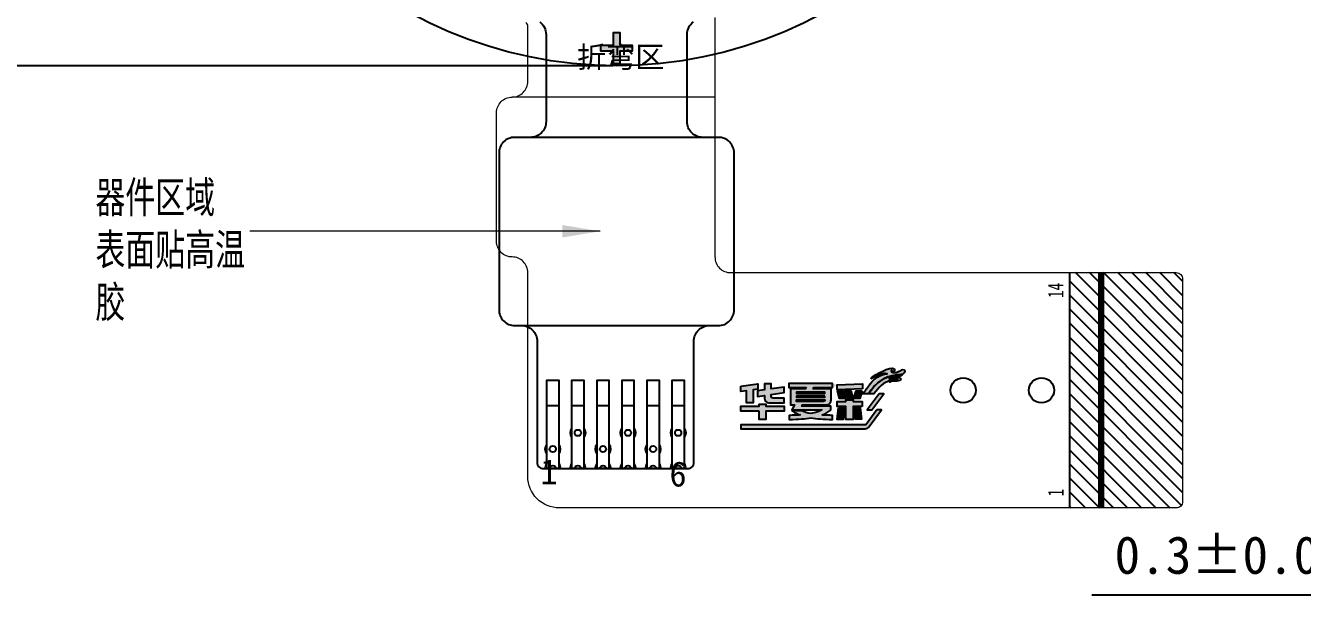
# Model space of a CAD drawing. Header units: millimetres. Extents: x -1913 to 1072, y -448 to 307.
# Drawn here: x 912.61 to 953.34, y -205.13 to -186.77 of the extents above; entities that cross this region are included whole.
import ezdxf

# ---------------------------------------------------------------- set-up
doc = ezdxf.new("R2010")
doc.units = ezdxf.units.MM
doc.header["$LTSCALE"] = 2
doc.header["$PDMODE"] = 3
doc.header["$PDSIZE"] = 1
doc.layers.get('0').update_dxf_attribs({"linetype": 'CONTINUOUS'})
doc.layers.get('Defpoints').update_dxf_attribs({"linetype": 'CONTINUOUS'})
for name, color, linetype in [('_U+56FE_U+5C42 1', 7, 'CONTINUOUS'), ('dim', 3, 'CONTINUOUS'), ('FPC', 2, 'CONTINUOUS'), ('Index', 7, 'CONTINUOUS')]:
    doc.layers.add(name, color=color, linetype=linetype)
doc.styles.add('ROMANC', font='romanc.shx')
doc.styles.get("Standard").update_dxf_attribs({"font": 'txt', "width": 0.7})
doc.styles.add('宋体', font='')
doc.styles.get('宋体').set_extended_font_data('SimSun')
doc.dimstyles.new('ISO-25$0', dxfattribs={"dimtxt": 1.2, "dimasz": 1.2, "dimexe": 0, "dimexo": 0.125, "dimtad": 1, "dimdsep": 46, "dimtxsty": 'Standard', "dimcen": 2, "dimclrd": 3, "dimclre": 3, "dimclrt": 3, "dimadec": 0, "dimazin": 0, "dimtp": 1.2, "dimtm": 1.2, "dimtfac": 1, "dimtmove": 0, "dimatfit": 3, "dimfxl": 0, "dimtolj": 1, "dimarcsym": 0})
doc.dimstyles.new('YanXiu', dxfattribs={"dimtxt": 1.5, "dimasz": 1.2, "dimexe": 0.66, "dimexo": 0.66, "dimgap": 0.66, "dimtad": 0, "dimdsep": 46, "dimtxsty": 'ROMANC', "dimcen": 0, "dimclrd": 256, "dimclre": 131, "dimclrt": 42, "dimazin": 2, "dimtfac": 1, "dimtofl": 0, "dimtmove": 0, "dimatfit": 3, "dimfxl": 0, "dimlwd": 5, "dimlwe": 5, "dimarcsym": 0})

# ---------------------------------------------------------------- blocks, each defined once
blk = doc.blocks.new('*D14')
at = {"layer": 'Defpoints', "color": 0, "transparency": 16777216}
for p in [(906.035, -160.553), (931.47, -160.553), (931.465, -188.053)]:
    blk.add_point(p, dxfattribs=at)
at = {"layer": 'dim', "color": 3, "lineweight": -2, "transparency": 16777216}
for p, q in [((931.345, -160.553), (906.035, -160.553)), ((906.035, -186.853), (906.035, -161.753)), ((931.34, -188.053), (906.035, -188.053))]:
    blk.add_line(p, q, dxfattribs=at)
at = {"layer": 'dim', "color": 3, "transparency": 16777216}
for points in [[(905.835, -161.753), (906.235, -161.753), (906.035, -160.553)], [(905.835, -186.853), (906.235, -186.853), (906.035, -188.053)]]:
    blk.add_solid(points, dxfattribs=at)
at = {"layer": 'dim', "color": 3, "transparency": 16777216, "insert": (904.763, -174.303), "char_height": 1.2, "attachment_point": 5, "rotation": 90, "style": '宋体'}
blk.add_mtext('\\A1;CG 27.5%%P0.05', dxfattribs=at)
blk = doc.blocks.new('A$C73DA58B0')
blk.add_hatch(color=256).paths.add_polyline_path([(0.6, 0.6), (1, 0.6), (1, 0.4), (0.6, 0.4), (0.6, 0), (0.4, 0), (0.4, 0.4), (0, 0.4), (0, 0.6), (0.4, 0.6), (0.4, 1), (0.6, 1)])
blk.add_lwpolyline([(0.6, 0.6), (1, 0.6), (1, 0.4), (0.6, 0.4), (0.6, 0), (0.4, 0), (0.4, 0.4), (0, 0.4), (0, 0.6), (0.4, 0.6), (0.4, 1), (0.6, 1)], close=True)
blk = doc.blocks.new('A$C3CD60FBF')
at = {"layer": 'FPC', "linetype": 'Continuous'}
for points in [[(0.15, 0, -1), (0.35, 0), (0.5, 0, 0.162278), (0.45, 0.15), (0.45, 0.473, 0.333333), (0.45, 0.773), (0.45, 2), (0.05, 2), (0.05, 0.773, 0.333333), (0.05, 0.473), (0.05, 0.15, 0.162278), (0, 0)], [(0.95, 0, -1), (1.15, 0), (1.3, 0, 0.162278), (1.25, 0.15), (1.25, 0.992, 0.333333), (1.25, 1.292), (1.25, 2), (0.85, 2), (0.85, 1.292, 0.333333), (0.85, 0.992), (0.85, 0.15, 0.162278), (0.8, 0)], [(1.75, 0, -1), (1.95, 0), (2.1, 0, 0.162278), (2.05, 0.15), (2.05, 0.473, 0.333333), (2.05, 0.773), (2.05, 2), (1.65, 2), (1.65, 0.773, 0.333333), (1.65, 0.473), (1.65, 0.15, 0.162278), (1.6, 0)], [(2.55, 0, -1), (2.75, 0), (2.9, 0, 0.162278), (2.85, 0.15), (2.85, 0.992, 0.333333), (2.85, 1.292), (2.85, 2), (2.45, 2), (2.45, 1.292, 0.333333), (2.45, 0.992), (2.45, 0.15, 0.162278), (2.4, 0)], [(3.35, 0, -1), (3.55, 0), (3.7, 0, 0.162278), (3.65, 0.15), (3.65, 0.473, 0.333333), (3.65, 0.773), (3.65, 2), (3.25, 2), (3.25, 0.773, 0.333333), (3.25, 0.473), (3.25, 0.15, 0.162278), (3.2, 0)], [(4.15, 0, -1), (4.35, 0), (4.5, 0, 0.162278), (4.45, 0.15), (4.45, 0.992, 0.333333), (4.45, 1.292), (4.45, 2), (4.05, 2), (4.05, 1.292, 0.333333), (4.05, 0.992), (4.05, 0.15, 0.162278), (4, 0)]]:
    blk.add_lwpolyline(points, format="xyb", close=True, dxfattribs=at)
for centre in [(1.05, 1.142), (2.65, 1.142), (4.25, 1.142), (0.25, 0.623), (1.85, 0.623), (3.45, 0.623)]:
    blk.add_circle(centre, 0.1, dxfattribs=at)
blk = doc.blocks.new('*D20')
at = {"layer": 'Defpoints', "color": 0, "transparency": 16777216}
for p in [(957.811, -202.152), (958.111, -202.152), (957.811, -204.935)]:
    blk.add_point(p, dxfattribs=at)
at = {"layer": 'dim', "color": 3, "lineweight": -2, "transparency": 16777216}
for p, q in [((957.811, -202.277), (957.811, -204.935)), ((958.111, -202.277), (958.111, -204.935)), ((956.611, -204.935), (946.626, -204.935)), ((958.111, -204.935), (957.811, -204.935)), ((959.311, -204.935), (960.511, -204.935))]:
    blk.add_line(p, q, dxfattribs=at)
at = {"layer": 'dim', "color": 3, "transparency": 16777216}
for points in [[(956.611, -204.735), (956.611, -205.135), (957.811, -204.935)], [(959.311, -204.735), (959.311, -205.135), (958.111, -204.935)]]:
    blk.add_solid(points, dxfattribs=at)
at = {"layer": 'dim', "color": 3, "transparency": 16777216, "insert": (951.018, -203.663), "char_height": 1.2, "attachment_point": 5, "style": '宋体'}
blk.add_mtext('\\A1;0.3%%P0.03', dxfattribs=at)

msp = doc.modelspace()

# ---------------------------------------------------------------- hatches: boundary and pattern name
h = msp.add_hatch()
h.set_pattern_fill('ANSI31', color=256, scale=0.1, style=0)
h.set_pattern_definition([(135, (1814.28687, 17.03493), (0.2245064, 0.2245064), [])])
edge = h.paths.add_edge_path()
edge.add_arc((949.316, -194.857), 0.2, 360, 450, ccw=False)
edge.add_line((949.516, -194.857), (949.516, -201.952))
edge.add_arc((949.316, -201.952), 0.2, 270, 360, ccw=False)
edge.add_line((949.316, -202.152), (945.916, -202.152))
edge.add_line((945.916, -202.152), (945.916, -194.652))
edge.add_line((945.916, -194.652), (949.316, -194.652))
at = {"layer": '_U+56FE_U+5C42 1'}
h = msp.add_hatch(color=152, dxfattribs=at)
h.dxf.hatch_style = 2
edge = h.paths.add_edge_path()
edge.add_spline(control_points=[(939.571, -198.04), (939.661, -197.977), (939.996, -197.828), (940.087, -197.873), (939.87, -197.901), (939.678, -198.02), (939.555, -198.195), (939.473, -198.302), (939.401, -198.404), (939.319, -198.517), (939.319, -198.517), (939.494, -198.517), (939.494, -198.517), (939.494, -198.517), (939.61, -198.324), (939.798, -198.166), (939.985, -198.007), (940.117, -197.966), (940.309, -197.928), (940.424, -197.905), (940.526, -197.901), (940.582, -197.901), (940.66, -197.831), (940.702, -197.726), (940.582, -197.741), (940.561, -197.745), (940.545, -197.751), (940.523, -197.767), (940.459, -197.824), (940.284, -197.872), (940.228, -197.816), (940.216, -197.804), (940.213, -197.784), (940.236, -197.764), (940.229, -197.805), (940.279, -197.826), (940.313, -197.792), (940.331, -197.773), (940.341, -197.742), (940.319, -197.721), (940.319, -197.721), (940.317, -197.718), (940.317, -197.718), (940.304, -197.705), (940.281, -197.699), (940.253, -197.699), (940.059, -197.699), (939.574, -197.967), (939.571, -198.04)], knot_values=[0, 0, 0, 0, 1, 1, 1, 2, 2, 2, 3, 3, 3, 4, 4, 4, 5, 5, 5, 6, 6, 6, 7, 7, 7, 8, 8, 8, 9, 9, 9, 10, 10, 10, 11, 11, 11, 12, 12, 12, 13, 13, 13, 14, 14, 14, 15, 15, 15, 16, 16, 16, 16], degree=3, periodic=0)
h = msp.add_hatch(color=152, dxfattribs=at)
h.dxf.hatch_style = 2
edge = h.paths.add_edge_path()
edge.add_spline(control_points=[(940.309, -197.928), (940.117, -197.966), (939.985, -198.007), (939.798, -198.166), (939.611, -198.323), (939.496, -198.515), (939.494, -198.517), (939.494, -198.517), (939.67, -198.517), (939.67, -198.517), (939.67, -198.517), (939.843, -198.306), (939.843, -198.306), (939.843, -198.306), (939.843, -198.306), (939.843, -198.306), (939.992, -198.15), (940.222, -198.054), (940.408, -198.05), (940.437, -198.049), (940.446, -198.057), (940.441, -198.064), (940.436, -198.072), (940.414, -198.081), (940.382, -198.078), (940.322, -198.079), (940.225, -198.087), (940.178, -198.129), (940.175, -198.131), (940.172, -198.137), (940.174, -198.14), (940.273, -198.085), (940.441, -198.143), (940.514, -198.074), (940.542, -198.042), (940.527, -197.991), (940.439, -197.997), (940.378, -198.002), (940.314, -198.017), (940.253, -198.027), (940.216, -198.034), (940.18, -198.039), (940.157, -198.035), (940.148, -198.032), (940.152, -198.023), (940.174, -198.012), (940.233, -197.992), (940.421, -197.967), (940.475, -197.958), (940.511, -197.953), (940.55, -197.93), (940.582, -197.901), (940.582, -197.901), (940.582, -197.901), (940.582, -197.901), (940.526, -197.901), (940.424, -197.905), (940.309, -197.928)], knot_values=[0, 0, 0, 0, 1, 1, 1, 2, 2, 2, 3, 3, 3, 4, 4, 4, 5, 5, 5, 6, 6, 6, 7, 7, 7, 8, 8, 8, 9, 9, 9, 10, 10, 10, 11, 11, 11, 12, 12, 12, 13, 13, 13, 14, 14, 14, 15, 15, 15, 16, 16, 16, 17, 17, 17, 18, 18, 18, 19, 19, 19, 19], degree=3, periodic=0)
h = msp.add_hatch(color=152, dxfattribs=at)
h.dxf.hatch_style = 2
h.paths.add_polyline_path([(935.422, -198.276), (935.968, -198.197), (935.968, -198.369), (935.821, -198.39), (935.821, -198.807), (935.602, -198.807), (935.602, -198.422), (935.422, -198.446)])
h = msp.add_hatch(color=152, dxfattribs=at)
h.dxf.hatch_style = 2
edge = h.paths.add_edge_path()
edge.add_spline(control_points=[(936.301, -198.803), (936.301, -198.803), (936.301, -198.803), (936.28, -198.794), (936.259, -198.785), (936.24, -198.772), (936.224, -198.757), (936.209, -198.741), (936.196, -198.723), (936.187, -198.702), (936.178, -198.681), (936.174, -198.658), (936.174, -198.634), (936.174, -198.634), (936.174, -198.564), (936.174, -198.564), (936.174, -198.564), (935.953, -198.596), (935.953, -198.596), (935.953, -198.596), (935.953, -198.423), (935.953, -198.423), (935.953, -198.423), (936.174, -198.391), (936.174, -198.391), (936.174, -198.391), (936.174, -198.194), (936.174, -198.194), (936.174, -198.194), (936.393, -198.194), (936.393, -198.194), (936.393, -198.194), (936.393, -198.36), (936.393, -198.36), (936.393, -198.36), (936.807, -198.3), (936.807, -198.3), (936.807, -198.3), (936.807, -198.473), (936.807, -198.473), (936.807, -198.473), (936.393, -198.533), (936.393, -198.533), (936.393, -198.533), (936.393, -198.602), (936.393, -198.602), (936.393, -198.616), (936.398, -198.628), (936.407, -198.637), (936.417, -198.646), (936.428, -198.651), (936.442, -198.651), (936.442, -198.651), (936.807, -198.651), (936.807, -198.651), (936.807, -198.651), (936.807, -198.807), (936.807, -198.807), (936.807, -198.807), (936.347, -198.807), (936.347, -198.807), (936.323, -198.807), (936.301, -198.803)], knot_values=[-1, 0, 0, 0, 0, 0, 1, 1, 1, 2, 2, 2, 3, 3, 3, 4, 4, 4, 5, 5, 5, 6, 6, 6, 7, 7, 7, 8, 8, 8, 9, 9, 9, 10, 10, 10, 11, 11, 11, 12, 12, 12, 13, 13, 13, 14, 14, 14, 15, 15, 15, 16, 16, 16, 17, 17, 17, 18, 18, 18, 19, 19, 19, 20, 20, 20, 20], degree=3, periodic=0)
h = msp.add_hatch(color=152, dxfattribs=at)
h.dxf.hatch_style = 2
edge = h.paths.add_edge_path()
edge.add_spline(control_points=[(937.752, -199.295), (937.752, -199.295), (937.752, -199.295), (937.663, -199.28), (937.574, -199.295), (937.472, -199.306), (937.357, -199.315), (937.243, -199.324), (937.112, -199.33), (936.965, -199.332), (936.965, -199.332), (936.965, -199.201), (936.965, -199.201), (937.028, -199.201), (937.088, -199.2), (937.145, -199.199), (937.203, -199.197), (937.258, -199.194), (937.312, -199.19), (937.255, -199.169), (937.207, -199.147), (937.167, -199.124), (937.128, -199.101), (937.094, -199.077), (937.064, -199.053), (937.064, -199.053), (937.362, -199.053), (937.362, -199.053), (937.447, -199.093), (937.546, -199.124), (937.66, -199.146), (937.796, -199.12), (937.914, -199.079), (938.011, -199.025), (938.011, -199.025), (937.228, -199.025), (937.228, -199.025), (937.228, -199.025), (937.055, -199.025), (937.055, -199.025), (937.055, -199.025), (937.134, -198.867), (937.134, -198.867), (937.134, -198.867), (937.006, -198.867), (937.006, -198.867), (937.006, -198.867), (937.006, -198.357), (937.006, -198.357), (937.006, -198.357), (937.009, -198.357), (937.009, -198.357), (937.009, -198.357), (937.205, -198.357), (937.205, -198.357), (937.205, -198.357), (937.491, -198.357), (937.491, -198.357), (937.491, -198.357), (937.518, -198.311), (937.518, -198.311), (937.518, -198.311), (936.96, -198.311), (936.96, -198.311), (936.96, -198.311), (936.96, -198.19), (936.96, -198.19), (936.96, -198.19), (938.35, -198.19), (938.35, -198.19), (938.35, -198.19), (938.35, -198.311), (938.35, -198.311), (938.35, -198.311), (937.754, -198.311), (937.754, -198.311), (937.754, -198.311), (937.728, -198.357), (937.728, -198.357), (937.728, -198.357), (938.104, -198.357), (938.104, -198.357), (938.104, -198.357), (938.303, -198.357), (938.303, -198.357), (938.303, -198.357), (938.303, -198.388), (938.303, -198.388), (938.303, -198.388), (938.303, -198.459), (938.303, -198.459), (938.303, -198.459), (938.303, -198.717), (938.303, -198.717), (938.303, -198.738), (938.299, -198.758), (938.291, -198.776), (938.283, -198.794), (938.273, -198.809), (938.259, -198.823), (938.246, -198.837), (938.231, -198.847), (938.212, -198.855), (938.194, -198.863), (938.175, -198.867), (938.155, -198.867), (938.155, -198.867), (938.104, -198.867), (938.104, -198.867), (938.104, -198.867), (937.915, -198.867), (937.915, -198.867), (937.915, -198.867), (937.395, -198.867), (937.395, -198.867), (937.395, -198.867), (937.373, -198.908), (937.373, -198.908), (937.373, -198.908), (938.298, -198.908), (938.298, -198.908), (938.298, -198.908), (938.298, -199.025), (938.298, -199.025), (938.266, -199.053), (938.227, -199.081), (938.183, -199.11), (938.139, -199.138), (938.083, -199.165), (938.016, -199.19), (938.067, -199.194), (938.121, -199.197), (938.176, -199.199), (938.231, -199.2), (938.289, -199.201), (938.348, -199.201), (938.348, -199.201), (938.348, -199.332), (938.348, -199.332), (938.205, -199.33), (938.077, -199.324), (937.965, -199.315), (937.853, -199.306), (937.752, -199.295)], knot_values=[-1, 0, 0, 0, 0, 0, 1, 1, 1, 2, 2, 2, 3, 3, 3, 4, 4, 4, 5, 5, 5, 6, 6, 6, 7, 7, 7, 8, 8, 8, 9, 9, 9, 10, 10, 10, 11, 11, 11, 12, 12, 12, 13, 13, 13, 14, 14, 14, 15, 15, 15, 16, 16, 16, 17, 17, 17, 18, 18, 18, 19, 19, 19, 20, 20, 20, 21, 21, 21, 22, 22, 22, 23, 23, 23, 24, 24, 24, 25, 25, 25, 26, 26, 26, 27, 27, 27, 28, 28, 28, 29, 29, 29, 30, 30, 30, 31, 31, 31, 32, 32, 32, 33, 33, 33, 34, 34, 34, 35, 35, 35, 36, 36, 36, 37, 37, 37, 38, 38, 38, 39, 39, 39, 40, 40, 40, 41, 41, 41, 42, 42, 42, 43, 43, 43, 44, 44, 44, 45, 45, 45, 46, 46, 46, 47, 47, 47, 47], degree=3, periodic=0)
h.paths.add_polyline_path([(938.104, -198.585), (938.076, -198.585), (937.205, -198.585), (937.205, -198.626), (937.925, -198.626), (938.104, -198.626)])
edge = h.paths.add_edge_path()
edge.add_spline(control_points=[(938.104, -198.725), (938.104, -198.725), (938.104, -198.725), (938.104, -198.713), (938.104, -198.713), (938.104, -198.711), (938.104, -198.711), (938.104, -198.711), (938.081, -198.711), (938.081, -198.711), (938.081, -198.711), (937.205, -198.711), (937.205, -198.711), (937.205, -198.711), (937.205, -198.757), (937.205, -198.757), (937.205, -198.757), (938.06, -198.757), (938.06, -198.757), (938.072, -198.757), (938.082, -198.753), (938.091, -198.744), (938.1, -198.736), (938.104, -198.725)], knot_values=[-1, 0, 0, 0, 0, 0, 1, 1, 1, 2, 2, 2, 3, 3, 3, 4, 4, 4, 5, 5, 5, 6, 6, 6, 7, 7, 7, 7], degree=3, periodic=0)
h.paths.add_polyline_path([(937.936, -198.459), (937.205, -198.459), (937.205, -198.5), (937.92, -198.5), (938.104, -198.5), (938.104, -198.459)])
h = msp.add_hatch(color=152, dxfattribs=at)
h.dxf.hatch_style = 2
h.paths.add_polyline_path([(939.31, -198.355), (938.495, -198.386), (938.495, -198.23), (939.31, -198.199)])
h = msp.add_hatch(color=152, dxfattribs=at)
h.dxf.hatch_style = 2
h.paths.add_polyline_path([(939.292, -198.914), (939.005, -198.914), (939.005, -199.329), (938.777, -199.329), (938.777, -198.914), (938.495, -198.914), (938.495, -198.758), (938.777, -198.758), (938.777, -198.705), (939.005, -198.705), (939.005, -198.758), (939.292, -198.758)])
h = msp.add_hatch(color=152, dxfattribs=at)
h.dxf.hatch_style = 2
h.paths.add_polyline_path([(938.7, -198.421), (938.761, -198.661), (938.569, -198.661), (938.506, -198.421)])
h = msp.add_hatch(color=152, dxfattribs=at)
h.dxf.hatch_style = 2
h.paths.add_polyline_path([(938.804, -198.661), (938.741, -198.421), (938.933, -198.421), (938.996, -198.661)])
h = msp.add_hatch(color=152, dxfattribs=at)
h.dxf.hatch_style = 2
h.paths.add_polyline_path([(939.297, -198.421), (939.215, -198.661), (939.023, -198.661), (939.105, -198.421)])
h = msp.add_hatch(color=152, dxfattribs=at)
h.dxf.hatch_style = 2
h.paths.add_polyline_path([(939.832, -198.517), (939.455, -199.021), (939.607, -199.021), (939.983, -198.517)])
h = msp.add_hatch(color=152, dxfattribs=at)
h.dxf.hatch_style = 2
h.paths.add_polyline_path([(936.007, -199.063), (935.424, -199.063), (935.424, -198.907), (936.007, -198.907), (936.007, -198.842), (936.226, -198.842), (936.226, -198.907), (936.804, -198.907), (936.804, -199.063), (936.226, -199.063), (936.226, -199.329), (936.007, -199.329)])
h = msp.add_hatch(color=152, dxfattribs=at)
h.dxf.hatch_style = 2
edge = h.paths.add_edge_path()
edge.add_line((939.766, -199.021), (939.422, -199.489))
edge.add_arc((939.386, -199.463), 0.0447, 270, 323.7168, ccw=False)
edge.add_line((939.386, -199.508), (935.426, -199.508))
edge.add_line((935.426, -199.508), (935.426, -199.629))
edge.add_line((935.426, -199.629), (939.386, -199.629))
edge.add_arc((939.386, -199.463), 0.166, 270, 323.7168)
edge.add_line((939.52, -199.561), (939.916, -199.021))
edge.add_line((939.916, -199.021), (939.766, -199.021))
h = msp.add_hatch(color=152, dxfattribs=at)
h.dxf.hatch_style = 2
h.paths.add_polyline_path([(938.537, -198.96), (938.731, -198.96), (938.687, -199.329), (938.495, -199.329)])
h = msp.add_hatch(color=152, dxfattribs=at)
h.dxf.hatch_style = 2
h.paths.add_polyline_path([(939.042, -198.958), (939.235, -198.958), (939.278, -199.327), (939.086, -199.327)])

# ---------------------------------------------------------------- linework, layer by layer
for p, q in [((934.21, -190.338), (928.71, -190.338)), ((928.426, -196.338), (934.426, -196.338))]:
    msp.add_line(p, q)
at = {"const_width": 0.2}
msp.add_lwpolyline([(946.916, -194.65), (946.916, -202.15)], dxfattribs=at)
at = {"color": 3, "linetype": 'Continuous'}
for points in [[(929.626, -200.89), (929.626, -198.09), (929.226, -198.09), (929.226, -200.89)], [(930.426, -200.89), (930.426, -198.09), (930.026, -198.09), (930.026, -200.89)], [(931.226, -200.89), (931.226, -198.09), (930.826, -198.09), (930.826, -200.89)], [(932.026, -200.89), (932.026, -198.09), (931.626, -198.09), (931.626, -200.89)], [(932.826, -200.89), (932.826, -198.09), (932.426, -198.09), (932.426, -200.89)], [(933.626, -200.89), (933.626, -198.09), (933.226, -198.09), (933.226, -200.89)]]:
    msp.add_lwpolyline(points, close=True, dxfattribs=at)
at = {"color": 6}
msp.add_circle((931.46, -174.303), 13.75, dxfattribs=at)
at = {"layer": '_U+56FE_U+5C42 1', "color": 152}
for points in [[(935.422, -198.276), (935.968, -198.197), (935.968, -198.369), (935.821, -198.39), (935.821, -198.807), (935.602, -198.807), (935.602, -198.422), (935.422, -198.446), (935.422, -198.276)], [(939.31, -198.355), (938.495, -198.386), (938.495, -198.23), (939.31, -198.199), (939.31, -198.355)], [(937.936, -198.459), (937.205, -198.459), (937.205, -198.5), (937.92, -198.5), (938.104, -198.5), (938.104, -198.459), (937.936, -198.459)], [(938.104, -198.585), (938.076, -198.585), (937.205, -198.585), (937.205, -198.626), (937.925, -198.626), (938.104, -198.626), (938.104, -198.585)], [(939.292, -198.914), (939.005, -198.914), (939.005, -199.329), (938.777, -199.329), (938.777, -198.914), (938.495, -198.914), (938.495, -198.758), (938.777, -198.758), (938.777, -198.705), (939.005, -198.705), (939.005, -198.758), (939.292, -198.758), (939.292, -198.914)], [(938.7, -198.421), (938.761, -198.661), (938.569, -198.661), (938.506, -198.421), (938.7, -198.421)], [(938.804, -198.661), (938.741, -198.421), (938.933, -198.421), (938.996, -198.661), (938.804, -198.661)], [(939.297, -198.421), (939.215, -198.661), (939.023, -198.661), (939.105, -198.421), (939.297, -198.421)], [(939.832, -198.517), (939.455, -199.021), (939.607, -199.021), (939.983, -198.517), (939.832, -198.517)], [(936.007, -199.063), (935.424, -199.063), (935.424, -198.907), (936.007, -198.907), (936.007, -198.842), (936.226, -198.842), (936.226, -198.907), (936.804, -198.907), (936.804, -199.063), (936.226, -199.063), (936.226, -199.329), (936.007, -199.329), (936.007, -199.063)], [(938.537, -198.96), (938.731, -198.96), (938.687, -199.329), (938.495, -199.329), (938.537, -198.96)], [(939.042, -198.958), (939.235, -198.958), (939.278, -199.327), (939.086, -199.327), (939.042, -198.958)]]:
    msp.add_lwpolyline(points, dxfattribs=at)
msp.add_lwpolyline([(939.766, -199.021), (939.422, -199.489, -0.238772), (939.386, -199.508), (935.426, -199.508), (935.426, -199.629), (939.386, -199.629, 0.238772), (939.52, -199.561), (939.916, -199.021), (939.766, -199.021)], format="xyb", dxfattribs=at)
for points, knots in [([(939.571, -198.04), (939.661, -197.977), (939.996, -197.828), (940.087, -197.873), (939.87, -197.901), (939.678, -198.02), (939.555, -198.195), (939.473, -198.302), (939.401, -198.404), (939.319, -198.517), (939.319, -198.517), (939.494, -198.517), (939.494, -198.517), (939.494, -198.517), (939.61, -198.324), (939.798, -198.166), (939.985, -198.007), (940.117, -197.966), (940.309, -197.928), (940.424, -197.905), (940.526, -197.901), (940.582, -197.901), (940.66, -197.831), (940.702, -197.726), (940.582, -197.741), (940.561, -197.745), (940.545, -197.751), (940.523, -197.767), (940.459, -197.824), (940.284, -197.872), (940.228, -197.816), (940.216, -197.804), (940.213, -197.784), (940.236, -197.764), (940.229, -197.805), (940.279, -197.826), (940.313, -197.792), (940.331, -197.773), (940.341, -197.742), (940.319, -197.721), (940.319, -197.721), (940.317, -197.718), (940.317, -197.718), (940.304, -197.705), (940.281, -197.699), (940.253, -197.699), (940.059, -197.699), (939.574, -197.967), (939.571, -198.04)], [0, 0, 0, 0, 1, 1, 1, 2, 2, 2, 3, 3, 3, 4, 4, 4, 5, 5, 5, 6, 6, 6, 7, 7, 7, 8, 8, 8, 9, 9, 9, 10, 10, 10, 11, 11, 11, 12, 12, 12, 13, 13, 13, 14, 14, 14, 15, 15, 15, 16, 16, 16, 16]), ([(940.309, -197.928), (940.117, -197.966), (939.985, -198.007), (939.798, -198.166), (939.611, -198.323), (939.496, -198.515), (939.494, -198.517), (939.494, -198.517), (939.67, -198.517), (939.67, -198.517), (939.67, -198.517), (939.843, -198.306), (939.843, -198.306), (939.843, -198.306), (939.843, -198.306), (939.843, -198.306), (939.992, -198.15), (940.222, -198.054), (940.408, -198.05), (940.437, -198.049), (940.446, -198.057), (940.441, -198.064), (940.436, -198.072), (940.414, -198.081), (940.382, -198.078), (940.322, -198.079), (940.225, -198.087), (940.178, -198.129), (940.175, -198.131), (940.172, -198.137), (940.174, -198.14), (940.273, -198.085), (940.441, -198.143), (940.514, -198.074), (940.542, -198.042), (940.527, -197.991), (940.439, -197.997), (940.378, -198.002), (940.314, -198.017), (940.253, -198.027), (940.216, -198.034), (940.18, -198.039), (940.157, -198.035), (940.148, -198.032), (940.152, -198.023), (940.174, -198.012), (940.233, -197.992), (940.421, -197.967), (940.475, -197.958), (940.511, -197.953), (940.55, -197.93), (940.582, -197.901), (940.582, -197.901), (940.582, -197.901), (940.582, -197.901), (940.526, -197.901), (940.424, -197.905), (940.309, -197.928)], [0, 0, 0, 0, 1, 1, 1, 2, 2, 2, 3, 3, 3, 4, 4, 4, 5, 5, 5, 6, 6, 6, 7, 7, 7, 8, 8, 8, 9, 9, 9, 10, 10, 10, 11, 11, 11, 12, 12, 12, 13, 13, 13, 14, 14, 14, 15, 15, 15, 16, 16, 16, 17, 17, 17, 18, 18, 18, 19, 19, 19, 19]), ([(936.347, -198.807), (936.323, -198.807), (936.301, -198.803), (936.28, -198.794), (936.259, -198.785), (936.24, -198.772), (936.224, -198.757), (936.209, -198.741), (936.196, -198.723), (936.187, -198.702), (936.178, -198.681), (936.174, -198.658), (936.174, -198.634), (936.174, -198.634), (936.174, -198.564), (936.174, -198.564), (936.174, -198.564), (935.953, -198.596), (935.953, -198.596), (935.953, -198.596), (935.953, -198.423), (935.953, -198.423), (935.953, -198.423), (936.174, -198.391), (936.174, -198.391), (936.174, -198.391), (936.174, -198.194), (936.174, -198.194), (936.174, -198.194), (936.393, -198.194), (936.393, -198.194), (936.393, -198.194), (936.393, -198.36), (936.393, -198.36), (936.393, -198.36), (936.807, -198.3), (936.807, -198.3), (936.807, -198.3), (936.807, -198.473), (936.807, -198.473), (936.807, -198.473), (936.393, -198.533), (936.393, -198.533), (936.393, -198.533), (936.393, -198.602), (936.393, -198.602), (936.393, -198.616), (936.398, -198.628), (936.407, -198.637), (936.417, -198.646), (936.428, -198.651), (936.442, -198.651), (936.442, -198.651), (936.807, -198.651), (936.807, -198.651), (936.807, -198.651), (936.807, -198.807), (936.807, -198.807), (936.807, -198.807), (936.347, -198.807), (936.347, -198.807)], [0, 0, 0, 0, 1, 1, 1, 2, 2, 2, 3, 3, 3, 4, 4, 4, 5, 5, 5, 6, 6, 6, 7, 7, 7, 8, 8, 8, 9, 9, 9, 10, 10, 10, 11, 11, 11, 12, 12, 12, 13, 13, 13, 14, 14, 14, 15, 15, 15, 16, 16, 16, 17, 17, 17, 18, 18, 18, 19, 19, 19, 20, 20, 20, 20]), ([(937.518, -198.311), (937.518, -198.311), (936.96, -198.311), (936.96, -198.311), (936.96, -198.311), (936.96, -198.19), (936.96, -198.19), (936.96, -198.19), (938.35, -198.19), (938.35, -198.19), (938.35, -198.19), (938.35, -198.311), (938.35, -198.311), (938.35, -198.311), (937.754, -198.311), (937.754, -198.311), (937.754, -198.311), (937.728, -198.357), (937.728, -198.357), (937.728, -198.357), (938.104, -198.357), (938.104, -198.357), (938.104, -198.357), (938.303, -198.357), (938.303, -198.357), (938.303, -198.357), (938.303, -198.388), (938.303, -198.388), (938.303, -198.388), (938.303, -198.459), (938.303, -198.459), (938.303, -198.459), (938.303, -198.717), (938.303, -198.717), (938.303, -198.738), (938.299, -198.758), (938.291, -198.776), (938.283, -198.794), (938.273, -198.809), (938.259, -198.823), (938.246, -198.837), (938.231, -198.847), (938.212, -198.855), (938.194, -198.863), (938.175, -198.867), (938.155, -198.867), (938.155, -198.867), (938.104, -198.867), (938.104, -198.867), (938.104, -198.867), (937.915, -198.867), (937.915, -198.867), (937.915, -198.867), (937.395, -198.867), (937.395, -198.867), (937.395, -198.867), (937.373, -198.908), (937.373, -198.908), (937.373, -198.908), (938.298, -198.908), (938.298, -198.908), (938.298, -198.908), (938.298, -199.025), (938.298, -199.025), (938.266, -199.053), (938.227, -199.081), (938.183, -199.11), (938.139, -199.138), (938.083, -199.165), (938.016, -199.19), (938.067, -199.194), (938.121, -199.197), (938.176, -199.199), (938.231, -199.2), (938.289, -199.201), (938.348, -199.201), (938.348, -199.201), (938.348, -199.332), (938.348, -199.332), (938.205, -199.33), (938.077, -199.324), (937.965, -199.315), (937.853, -199.306), (937.752, -199.295), (937.663, -199.28), (937.574, -199.295), (937.472, -199.306), (937.357, -199.315), (937.243, -199.324), (937.112, -199.33), (936.965, -199.332), (936.965, -199.332), (936.965, -199.201), (936.965, -199.201), (937.028, -199.201), (937.088, -199.2), (937.145, -199.199), (937.203, -199.197), (937.258, -199.194), (937.312, -199.19), (937.255, -199.169), (937.207, -199.147), (937.167, -199.124), (937.128, -199.101), (937.094, -199.077), (937.064, -199.053), (937.064, -199.053), (937.362, -199.053), (937.362, -199.053), (937.447, -199.093), (937.546, -199.124), (937.66, -199.146), (937.796, -199.12), (937.914, -199.079), (938.011, -199.025), (938.011, -199.025), (937.228, -199.025), (937.228, -199.025), (937.228, -199.025), (937.055, -199.025), (937.055, -199.025), (937.055, -199.025), (937.134, -198.867), (937.134, -198.867), (937.134, -198.867), (937.006, -198.867), (937.006, -198.867), (937.006, -198.867), (937.006, -198.357), (937.006, -198.357), (937.006, -198.357), (937.009, -198.357), (937.009, -198.357), (937.009, -198.357), (937.205, -198.357), (937.205, -198.357), (937.205, -198.357), (937.491, -198.357), (937.491, -198.357), (937.491, -198.357), (937.518, -198.311), (937.518, -198.311)], [0, 0, 0, 0, 1, 1, 1, 2, 2, 2, 3, 3, 3, 4, 4, 4, 5, 5, 5, 6, 6, 6, 7, 7, 7, 8, 8, 8, 9, 9, 9, 10, 10, 10, 11, 11, 11, 12, 12, 12, 13, 13, 13, 14, 14, 14, 15, 15, 15, 16, 16, 16, 17, 17, 17, 18, 18, 18, 19, 19, 19, 20, 20, 20, 21, 21, 21, 22, 22, 22, 23, 23, 23, 24, 24, 24, 25, 25, 25, 26, 26, 26, 27, 27, 27, 28, 28, 28, 29, 29, 29, 30, 30, 30, 31, 31, 31, 32, 32, 32, 33, 33, 33, 34, 34, 34, 35, 35, 35, 36, 36, 36, 37, 37, 37, 38, 38, 38, 39, 39, 39, 40, 40, 40, 41, 41, 41, 42, 42, 42, 43, 43, 43, 44, 44, 44, 45, 45, 45, 46, 46, 46, 47, 47, 47, 47]), ([(938.06, -198.757), (938.072, -198.757), (938.082, -198.753), (938.091, -198.744), (938.1, -198.736), (938.104, -198.725), (938.104, -198.713), (938.104, -198.713), (938.104, -198.711), (938.104, -198.711), (938.104, -198.711), (938.081, -198.711), (938.081, -198.711), (938.081, -198.711), (937.205, -198.711), (937.205, -198.711), (937.205, -198.711), (937.205, -198.757), (937.205, -198.757), (937.205, -198.757), (938.06, -198.757), (938.06, -198.757)], [0, 0, 0, 0, 1, 1, 1, 2, 2, 2, 3, 3, 3, 4, 4, 4, 5, 5, 5, 6, 6, 6, 7, 7, 7, 7])]:
    msp.add_open_spline(points, degree=3, knots=knots, dxfattribs=at)
at = {"layer": 'FPC', "lineweight": 9}
msp.add_line((934.598, -189.053), (928.13, -189.053), dxfattribs=at)
at = {"layer": 'FPC'}
for p, q in [((945.916, -202.152), (945.916, -194.652)), ((946.916, -200.653), (946.916, -196.153))]:
    msp.add_line(p, q, dxfattribs=at)
at = {"layer": 'FPC', "color": 2}
for p, q in [((946.916, -196.503), (946.916, -196.803)), ((946.916, -200.003), (946.916, -200.303))]:
    msp.add_line(p, q, dxfattribs=at)
at = {"layer": 'FPC', "lineweight": 9}
msp.add_lwpolyline([(934.598, -186.513), (934.598, -194.152, 0.414214), (935.098, -194.652), (949.316, -194.652, -0.414214), (949.516, -194.852), (949.516, -201.952, -0.414214), (949.316, -202.152), (929.63, -202.152, -0.414214), (928.63, -201.152), (928.63, -194.652, 0.414214), (928.13, -194.152), (928.13, -194.152, -0.414214), (927.63, -193.652), (927.63, -189.553, -0.414214), (928.13, -189.053), (928.13, -189.053, 0.414214), (928.63, -188.553), (928.63, -186.812, 0.191139), (928.575, -186.675)], format="xyb", dxfattribs=at)
at = {"layer": 'FPC', "color": 4}
msp.add_lwpolyline([(929.009, -186.66, -0.236701), (929.21, -187.061), (929.21, -189.838, -0.414214), (928.71, -190.338), (928.21, -190.338, 0.414214), (927.71, -190.838), (927.71, -195.838, 0.414214), (928.21, -196.338), (928.426, -196.338, -0.414214), (928.926, -196.838), (928.926, -200.7, 0.414214), (929.126, -200.9), (933.726, -200.9, 0.414214), (933.926, -200.7), (933.926, -196.838, -0.414214), (934.426, -196.338), (934.71, -196.338, 0.414214), (935.21, -195.838), (935.21, -190.838, 0.414214), (934.71, -190.338), (934.21, -190.338, -0.414214), (933.71, -189.838), (933.71, -187.061, -0.236701), (933.911, -186.66)], format="xyb", dxfattribs=at)
at = {"layer": 'FPC'}
for centre in [(942.516, -198.403), (945.016, -198.403)]:
    msp.add_circle(centre, 0.4, dxfattribs=at)

# ---------------------------------------------------------------- block references
msp.add_blockref('A$C73DA58B0', (930.96, -187.994))
at = {"color": 3, "linetype": 'Continuous'}
msp.add_blockref('A$C3CD60FBF', (929.176, -200.9), dxfattribs=at)

# ---------------------------------------------------------------- texts
at = {"insert": (914.835, -191.747), "char_height": 1, "width": 4.9716, "attachment_point": 1}
msp.add_mtext('{\\fSimSun|b0|i0|c134|p2;器件区域}  {\\fSimSun|b0|i0|c134|p2;表面贴高温胶}', dxfattribs=at)
at = {"color": 2, "char_height": 0.8, "width": 0.68203, "attachment_point": 9, "style": '宋体'}
for s, insert in [('1', (929.578, -201.402)), ('6', (933.693, -201.484))]:
    msp.add_mtext(s, dxfattribs=dict(at, insert=insert))
at = {"layer": 'FPC', "style": '宋体'}
msp.add_text('折弯区', height=0.6809, dxfattribs=at).set_placement((930.197, -188.117))
at = {"layer": 'Index', "char_height": 0.5, "attachment_point": 2, "rotation": 90}
for s, insert in [('{\\C2;14}', (945.216, -195.217)), ('{\\C2;1}', (945.218, -201.663))]:
    msp.add_mtext(s, dxfattribs=dict(at, insert=insert))

# ---------------------------------------------------------------- dimensions: what is measured, and where the dimension line sits
at = {"layer": 'dim'}
dim = msp.add_linear_dim(base=(906.035, -160.553), p1=(931.465, -188.053), p2=(931.47, -160.553), angle=90, text='CG <>%%P0.05', dimstyle='ISO-25$0', override={"dimtxsty": '宋体', "dimfxl": 1.25}, dxfattribs=at)
dim.commit()
dim.dimension.update_dxf_attribs({"geometry": '*D14', "text_midpoint": (904.763, -174.303)})
dim = msp.add_linear_dim(base=(957.811, -204.935), p1=(958.111, -202.152), p2=(957.811, -202.152), text='<>%%P0.03', dimstyle='ISO-25$0', override={"dimtxsty": '宋体', "dimfxl": 1.25}, dxfattribs=at)
dim.commit()
dim.dimension.update_dxf_attribs({"geometry": '*D20', "text_midpoint": (951.018, -203.663)})

# ---------------------------------------------------------------- leaders
msp.add_leader([(930.935, -193.332), (919.765, -193.332)], dimstyle='YanXiu', override={"dimgap": 0.66, "dimtad": 0, "dimfxl": 0.8})

doc.saveas('drawing.dxf')
